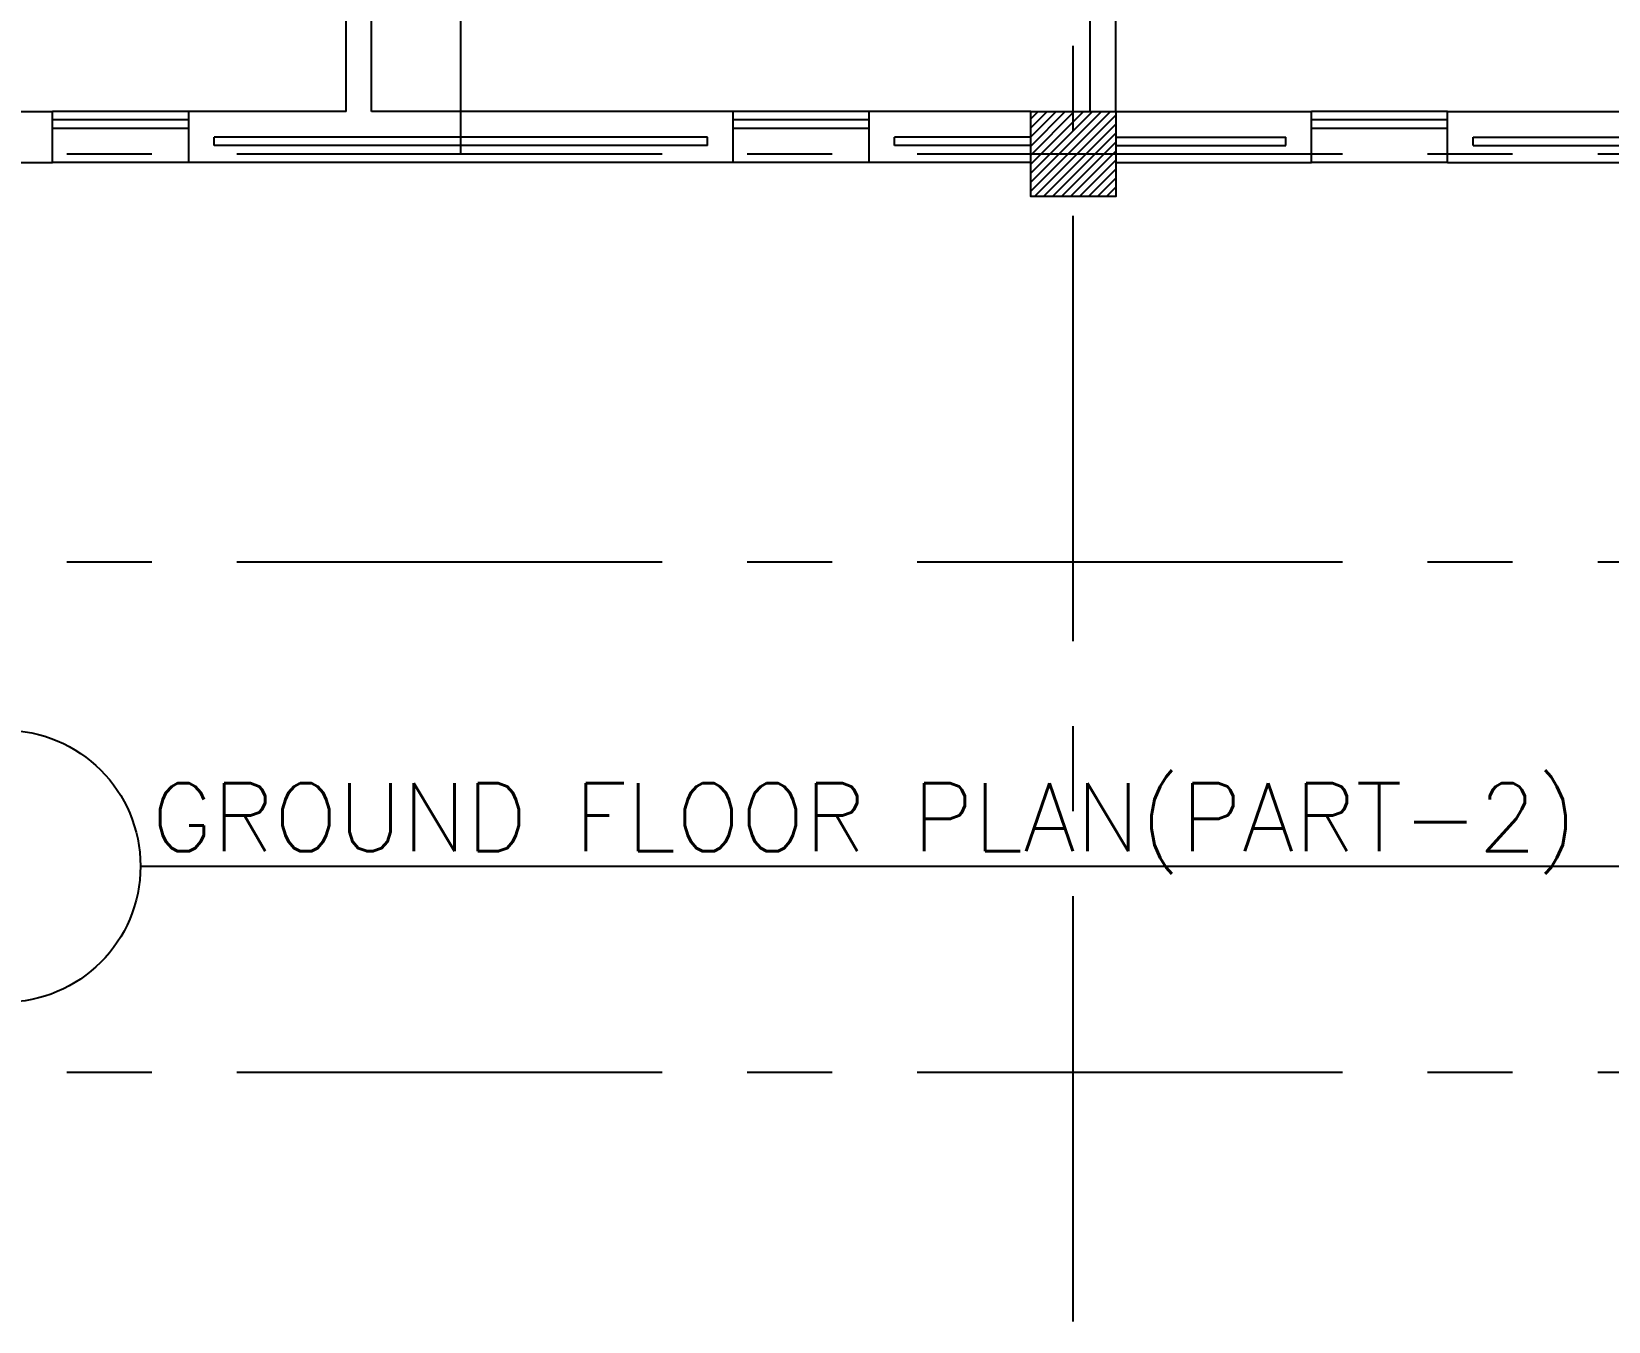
# Model space of a CAD drawing. Extents: x -0.4 to 93, y -13.2 to 77.1.
# Drawn here: x 56.55 to 65.82, y -1.11 to 6.47 of the extents above; entities that cross this region are included whole.
import ezdxf

# ---------------------------------------------------------------- set-up
doc = ezdxf.new("R2010")
doc.units = 0
doc.header["$MEASUREMENT"] = 0
doc.linetypes.add('CENTERX2', pattern=[4, 2.5, -0.5, 0.5, -0.5])
doc.layers.get('0').update_dxf_attribs({"linetype": 'CONTINUOUS'})
for name, color, linetype in [('AXES', 11, 'CENTERX2'), ('COL', 11, 'CONTINUOUS'), ('HAT', 11, 'CONTINUOUS'), ('INSUL', 11, 'CONTINUOUS'), ('TXT', 2, 'CONTINUOUS'), ('WALL', 11, 'CONTINUOUS'), ('WIN', 11, 'CONTINUOUS')]:
    doc.layers.add(name, color=color, linetype=linetype)
doc.styles.add('ROMANS', font='ROMANS.shx', dxfattribs={"width": 0.6})

# ---------------------------------------------------------------- blocks, each defined once
blk = doc.blocks.new('COL50')
at = {"layer": 'COL'}
blk.add_lwpolyline([(-250, 250), (-250, -250), (250, -250), (250, 250)], close=True, dxfattribs=at)
blk = doc.blocks.new('*X77')
at = {"color": 0}
for p, q in [((235128.6, 10692.9), (235596.7, 11161)), ((235128.6, 10745.9), (235543.7, 11161)), ((235128.6, 10798.9), (235490.6, 11161)), ((235128.6, 10852), (235437.6, 11161)), ((235128.6, 10905), (235384.6, 11161)), ((235128.6, 10958), (235331.5, 11161)), ((235128.6, 11011.1), (235278.5, 11161)), ((235128.6, 11064.1), (235225.5, 11161)), ((235128.6, 11117.1), (235172.4, 11161)), ((235149.7, 10661), (235628.6, 11139.8)), ((235202.8, 10661), (235628.6, 11086.8)), ((235255.8, 10661), (235628.6, 11033.8)), ((235308.8, 10661), (235628.6, 10980.7)), ((235361.9, 10661), (235628.6, 10927.7)), ((235414.9, 10661), (235628.6, 10874.7)), ((235467.9, 10661), (235628.6, 10821.6)), ((235521, 10661), (235628.6, 10768.6)), ((235574, 10661), (235628.6, 10715.6))]:
    blk.add_line(p, q, dxfattribs=at)

msp = doc.modelspace()

# ---------------------------------------------------------------- linework, layer by layer
at = {"layer": 'AXES'}
for p, q in [((62.6695, -1.1143), (62.6695, 76.4248)), ((59.0695, 5.75), (59.0695, 64.57)), ((92.2523, 5.75), (23.6295, 5.75)), ((92.2523, 3.35), (14.0295, 3.35)), ((92.2523, 3.35), (22.4295, 3.35)), ((92.2523, 0.35), (20.6295, 0.35)), ((92.2523, 0.35), (20.6295, 0.35))]:
    msp.add_line(p, q, dxfattribs=at)
at = {"layer": 'INSUL'}
for p, q in [((60.5195, 5.85), (57.6195, 5.85)), ((57.6195, 5.8), (57.6195, 5.85)), ((60.5195, 5.8), (60.5195, 5.85)), ((61.6195, 5.8), (61.6195, 5.85)), ((62.4195, 5.85), (61.6195, 5.85)), ((62.9195, 5.85), (63.9195, 5.85)), ((63.9195, 5.8), (63.9195, 5.85)), ((65.0195, 5.8), (65.0195, 5.85)), ((65.0195, 5.85), (66.0195, 5.85)), ((60.5195, 5.8), (57.6195, 5.8)), ((62.4195, 5.8), (61.6195, 5.8)), ((62.9195, 5.8), (63.9195, 5.8)), ((65.0195, 5.8), (66.0195, 5.8))]:
    msp.add_line(p, q, dxfattribs=at)
at = {"layer": 'TXT', "color": 6}
msp.add_line((57.186, 1.5625), (66.6522, 1.5625), dxfattribs=at)
msp.add_circle((56.386, 1.5625), 0.8, dxfattribs=at)
at = {"layer": 'WALL'}
for p, q in [((62.7695, 6), (62.7695, 11.457)), ((62.9195, 6), (62.9195, 10.45)), ((58.3945, 6), (58.3945, 7.741)), ((58.5445, 6), (58.5445, 7.741)), ((55.7195, 6), (56.6695, 6)), ((56.6695, 5.7), (56.6695, 6)), ((57.4695, 5.7), (57.4695, 6)), ((58.3945, 6), (57.4695, 6)), ((60.6695, 6), (58.5445, 6)), ((60.6695, 5.7), (60.6695, 6)), ((61.4695, 5.7), (61.4695, 6)), ((62.4195, 6), (61.4695, 6)), ((62.9195, 6), (64.0695, 6)), ((64.0695, 5.7), (64.0695, 6)), ((64.8695, 5.7), (64.8695, 6)), ((64.8695, 6), (66.0195, 6)), ((55.7195, 5.7), (56.6695, 5.7)), ((60.6695, 5.7), (57.4695, 5.7)), ((62.4195, 5.7), (61.4695, 5.7)), ((62.9195, 5.7), (64.0695, 5.7)), ((64.8695, 5.7), (66.0195, 5.7))]:
    msp.add_line(p, q, dxfattribs=at)
at = {"layer": 'WIN'}
for p, q in [((57.4695, 6), (56.6695, 6)), ((57.4695, 5.95), (56.6695, 5.95)), ((61.4695, 6), (60.6695, 6)), ((61.4695, 5.95), (60.6695, 5.95)), ((64.8695, 6), (64.0695, 6)), ((64.8695, 5.95), (64.0695, 5.95)), ((57.4695, 5.9), (56.6695, 5.9)), ((61.4695, 5.9), (60.6695, 5.9)), ((64.8695, 5.9), (64.0695, 5.9)), ((57.4695, 5.7), (56.6695, 5.7)), ((61.4695, 5.7), (60.6695, 5.7)), ((64.8695, 5.7), (64.0695, 5.7))]:
    msp.add_line(p, q, dxfattribs=at)

# ---------------------------------------------------------------- block references
at = {"layer": 'COL', "xscale": -0.001000000047497451, "yscale": 0.0009999999892897904, "zscale": 0.001}
msp.add_blockref('COL50', (62.6695, 5.75), dxfattribs=at)
at = {"layer": 'HAT', "xscale": 0.001000000047497451, "yscale": 0.0009999999892897904, "zscale": 0.001}
msp.add_blockref('*X77', (-172.709, -5.161), dxfattribs=at)

# ---------------------------------------------------------------- texts
at = {"layer": 'TXT', "color": 6, "style": 'ROMANS'}
msp.add_text('GROUND FLOOR PLAN(PART-2)', height=0.4, dxfattribs=at).set_placement((57.2496, 1.6502))

doc.saveas('drawing.dxf')
